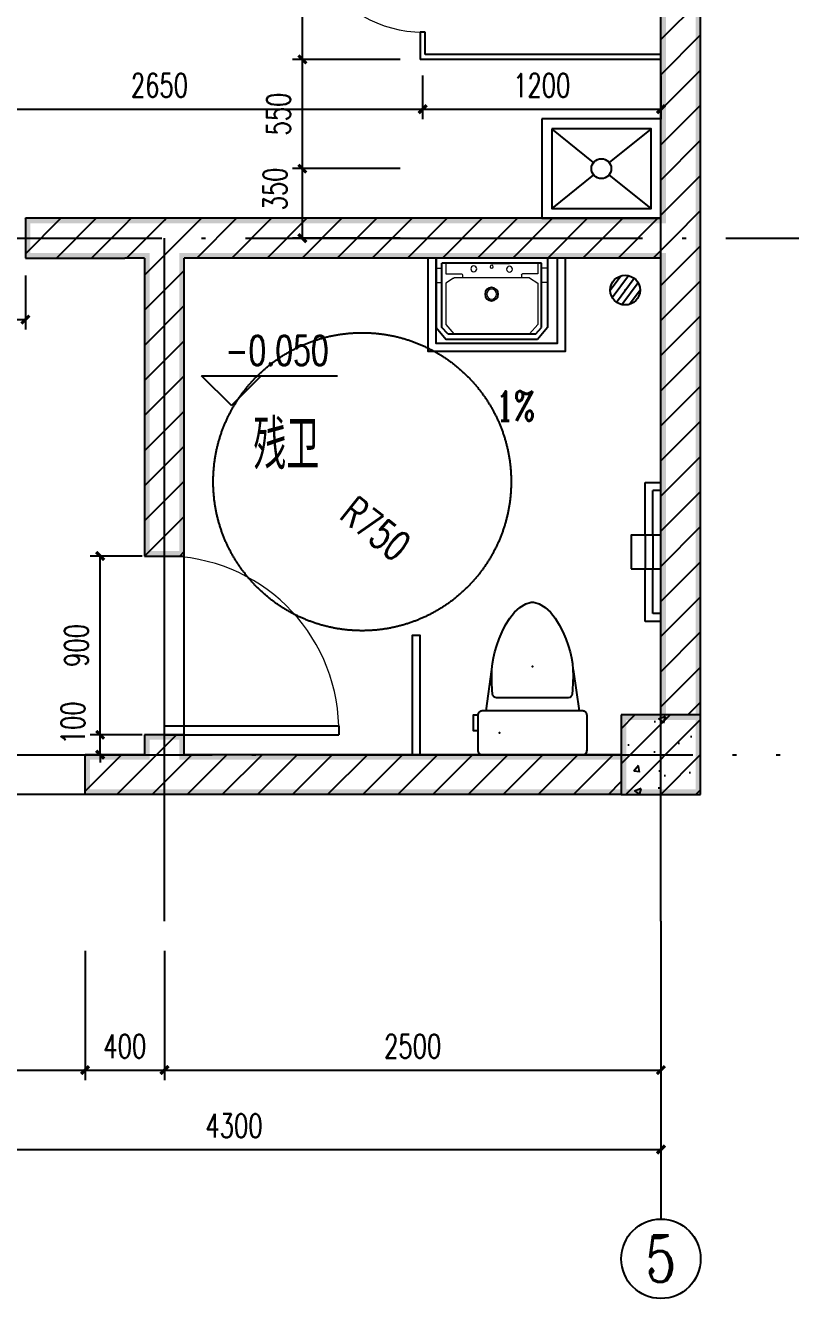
# Model space of a CAD drawing. Extents: x 5904849 to 6011887, y -826029 to -177002.
# Drawn here: x 5917301 to 5921154, y -809981 to -803573 of the extents above; entities that cross this region are included whole.
import ezdxf
from ezdxf.enums import TextEntityAlignment as Align

# ---------------------------------------------------------------- set-up
doc = ezdxf.new("R2010")
doc.units = 0
doc.header["$LTSCALE"] = 1000
doc.header["$MEASUREMENT"] = 0
doc.linetypes.add('DASH', pattern=[0.35, 0.25, -0.1])
doc.linetypes.add('DOTE', pattern=[2.42, 2, -0.2, 0.02, -0.2])
doc.layers.get('0').update_dxf_attribs({"linetype": 'CONTINUOUS'})
doc.layers.get('Defpoints').update_dxf_attribs({"linetype": 'CONTINUOUS'})
for name, color, linetype in [('AXIS', 3, 'CONTINUOUS'), ('AXIS_TEXT', 7, 'CONTINUOUS'), ('COLUMN', 9, 'CONTINUOUS'), ('DIM_ELEV', 3, 'CONTINUOUS'), ('DIM_SYMB', 3, 'CONTINUOUS'), ('DOTE', 252, 'CONTINUOUS'), ('LATRINE', 6, 'CONTINUOUS'), ('LVTRY', 6, 'CONTINUOUS'), ('PUB_DIM', 3, 'CONTINUOUS'), ('PUB_HATCH', 8, 'CONTINUOUS'), ('PUB_TEXT', 7, 'CONTINUOUS'), ('PUB_WALL', 9, 'CONTINUOUS'), ('WALL', 2, 'CONTINUOUS'), ('WINDOW', 4, 'CONTINUOUS'), ('填充', 251, 'CONTINUOUS'), ('排水', 221, 'CONTINUOUS')]:
    doc.layers.add(name, color=color, linetype=linetype)
doc.styles.add('_TCH_AXIS', font='COMPLEX', dxfattribs={"bigfont": 'GBCBIG'})
doc.styles.add('_TCH_DIM', font='SIMPLEX', dxfattribs={"bigfont": 'GBCBIG'})
doc.styles.add('_TCH_DIM_T3', font='SIMPLEX', dxfattribs={"width": 0.705882, "bigfont": 'GBCBIG'})
doc.styles.add('COMPLEX', font='COMPLEX')
doc.styles.add('schuco', font='sceie.shx', dxfattribs={"width": 0.7, "bigfont": 'sceic.shx'})
doc.dimstyles.new('_TCH_ARCH&&50', dxfattribs={"dimtxt": 119, "dimasz": 40, "dimexe": 50, "dimexo": 100, "dimgap": 60.5, "dimtad": 1, "dimdec": 0, "dimzin": 0, "dimdsep": 46, "dimtxsty": '_TCH_DIM_T3', "dimblk": 'ARCHTICK', "dimcen": 0.09, "dimclrt": 7, "dimazin": 2, "dimtfac": 1, "dimtdec": 0, "dimtix": 1, "dimtmove": 2, "dimatfit": 3, "dimfxl": 0, "dimtolj": 1, "dimtzin": 0, "dimarcsym": 0})
pattern_1 = [(45, (0, 89.76), (-88.388383, 88.388383), [])]

# ---------------------------------------------------------------- blocks, each defined once
blk = doc.blocks.new('_ArchTick')
at = {"color": 0, "linetype": 'ByBlock', "const_width": 0.4}
blk.add_lwpolyline([(-0.5, -0.5), (0.5, 0.5)], dxfattribs=at)
blk = doc.blocks.new('*D274')
at = {"layer": 'Defpoints', "color": 0}
for p in [(5918695.5, -802843.6), (5919288.5, -802843.6), (5919288.5, -803743.6)]:
    blk.add_point(p, dxfattribs=at)
at = {"layer": 'PUB_DIM', "color": 0, "lineweight": -2}
for p, q in [((5919188.5, -802843.6), (5918645.5, -802843.6)), ((5918695.5, -803743.6), (5918695.5, -802843.6)), ((5919188.5, -803743.6), (5918645.5, -803743.6))]:
    blk.add_line(p, q, dxfattribs=at)
at = {"layer": 'PUB_DIM', "color": 0, "lineweight": -2, "xscale": 40, "yscale": 40, "zscale": 40}
for p, rotation in [((5918695.5, -802843.6), 90), ((5918695.5, -803743.6), 270)]:
    blk.add_blockref('_ArchTick', p, dxfattribs=dict(at, rotation=rotation))
at = {"layer": 'PUB_DIM', "color": 7, "insert": (5918575.5, -803293.6), "char_height": 119, "attachment_point": 5, "rotation": 90, "style": '_TCH_DIM_T3'}
blk.add_mtext('\\A1;900', dxfattribs=at)
blk = doc.blocks.new('*D275')
at = {"layer": 'Defpoints', "color": 0}
for p in [(5918695.5, -803743.6), (5919288.5, -803743.6), (5919288.5, -804293.6)]:
    blk.add_point(p, dxfattribs=at)
at = {"layer": 'PUB_DIM', "color": 0, "lineweight": -2}
for p, q in [((5919188.5, -803743.6), (5918645.5, -803743.6)), ((5918695.5, -804293.6), (5918695.5, -803743.6)), ((5919188.5, -804293.6), (5918645.5, -804293.6))]:
    blk.add_line(p, q, dxfattribs=at)
at = {"layer": 'PUB_DIM', "color": 0, "lineweight": -2, "xscale": 40, "yscale": 40, "zscale": 40}
for p, rotation in [((5918695.5, -803743.6), 90), ((5918695.5, -804293.6), 270)]:
    blk.add_blockref('_ArchTick', p, dxfattribs=dict(at, rotation=rotation))
at = {"layer": 'PUB_DIM', "color": 7, "insert": (5918575.5, -804018.6), "char_height": 119, "attachment_point": 5, "rotation": 90, "style": '_TCH_DIM_T3'}
blk.add_mtext('\\A1;550', dxfattribs=at)
blk = doc.blocks.new('*D276')
at = {"layer": 'Defpoints', "color": 0}
for p in [(5918695.5, -804293.6), (5919288.5, -804293.6), (5919288.5, -804643.6)]:
    blk.add_point(p, dxfattribs=at)
at = {"layer": 'PUB_DIM', "color": 0, "lineweight": -2}
for p, q in [((5919188.5, -804293.6), (5918645.5, -804293.6)), ((5918695.5, -804643.6), (5918695.5, -804293.6)), ((5919188.5, -804643.6), (5918645.5, -804643.6))]:
    blk.add_line(p, q, dxfattribs=at)
at = {"layer": 'PUB_DIM', "color": 0, "lineweight": -2, "xscale": 40, "yscale": 40, "zscale": 40}
for p, rotation in [((5918695.5, -804293.6), 90), ((5918695.5, -804643.6), 270)]:
    blk.add_blockref('_ArchTick', p, dxfattribs=dict(at, rotation=rotation))
at = {"layer": 'PUB_DIM', "color": 7, "insert": (5918558, -804395.9), "char_height": 119, "attachment_point": 5, "rotation": 90, "style": '_TCH_DIM_T3'}
blk.add_mtext('\\A1;350', dxfattribs=at)
blk = doc.blocks.new('*D277')
at = {"layer": 'Defpoints', "color": 0}
for p in [(5919301, -803725.3), (5920501, -803725.3), (5920501, -803994.1)]:
    blk.add_point(p, dxfattribs=at)
at = {"layer": 'PUB_DIM', "color": 0, "lineweight": -2}
for p, q in [((5919301, -803825.3), (5919301, -804044.1)), ((5920501, -803825.3), (5920501, -804044.1)), ((5919301, -803994.1), (5920501, -803994.1))]:
    blk.add_line(p, q, dxfattribs=at)
at = {"layer": 'PUB_DIM', "color": 0, "lineweight": -2, "xscale": 40, "yscale": 40, "zscale": 40, "rotation": 180}
blk.add_blockref('_ArchTick', (5919301, -803994.1), dxfattribs=at)
at = {"layer": 'PUB_DIM', "color": 0, "lineweight": -2, "xscale": 40, "yscale": 40, "zscale": 40}
blk.add_blockref('_ArchTick', (5920501, -803994.1), dxfattribs=at)
at = {"layer": 'PUB_DIM', "color": 7, "insert": (5919901, -803874.1), "char_height": 119, "attachment_point": 5, "style": '_TCH_DIM_T3'}
blk.add_mtext('\\A1;1200', dxfattribs=at)
blk = doc.blocks.new('*D278')
at = {"layer": 'Defpoints', "color": 0}
for p in [(5916650.6, -803725.3), (5919301, -803725.3), (5919301, -803994.1)]:
    blk.add_point(p, dxfattribs=at)
at = {"layer": 'PUB_DIM', "color": 0, "lineweight": -2}
for p, q in [((5916650.6, -803825.3), (5916650.6, -804044.1)), ((5919301, -803825.3), (5919301, -804044.1)), ((5916650.6, -803994.1), (5919301, -803994.1))]:
    blk.add_line(p, q, dxfattribs=at)
at = {"layer": 'PUB_DIM', "color": 0, "lineweight": -2, "xscale": 40, "yscale": 40, "zscale": 40, "rotation": 180}
blk.add_blockref('_ArchTick', (5916650.6, -803994.1), dxfattribs=at)
at = {"layer": 'PUB_DIM', "color": 0, "lineweight": -2, "xscale": 40, "yscale": 40, "zscale": 40}
blk.add_blockref('_ArchTick', (5919301, -803994.1), dxfattribs=at)
at = {"layer": 'PUB_DIM', "color": 7, "insert": (5917975.8, -803874.1), "char_height": 119, "attachment_point": 5, "style": '_TCH_DIM_T3'}
blk.add_mtext('\\A1;2650', dxfattribs=at)
blk = doc.blocks.new('*D287')
at = {"layer": 'Defpoints', "color": 0}
for p in [(5917677.4, -807143.6), (5917988.5, -807143.6), (5917988.5, -807243.6)]:
    blk.add_point(p, dxfattribs=at)
at = {"layer": 'PUB_DIM', "color": 0, "lineweight": -2}
for p, q in [((5917888.5, -807143.6), (5917627.4, -807143.6)), ((5917677.4, -807143.6), (5917677.4, -807103.6)), ((5917677.4, -807243.6), (5917677.4, -807143.6)), ((5917888.5, -807243.6), (5917627.4, -807243.6)), ((5917677.4, -807243.6), (5917677.4, -807283.6))]:
    blk.add_line(p, q, dxfattribs=at)
at = {"layer": 'PUB_DIM', "color": 0, "lineweight": -2, "xscale": 40, "yscale": 40, "zscale": 40}
for p, rotation in [((5917677.4, -807143.6), 270), ((5917677.4, -807243.6), 90)]:
    blk.add_blockref('_ArchTick', p, dxfattribs=dict(at, rotation=rotation))
at = {"layer": 'PUB_DIM', "color": 7, "insert": (5917539.9, -807083.8), "char_height": 119, "attachment_point": 5, "rotation": 90, "style": '_TCH_DIM_T3'}
blk.add_mtext('\\A1;100', dxfattribs=at)
blk = doc.blocks.new('*D288')
at = {"layer": 'Defpoints', "color": 0}
for p in [(5917677.4, -806243.6), (5917988.5, -806243.6), (5917988.5, -807143.6)]:
    blk.add_point(p, dxfattribs=at)
at = {"layer": 'PUB_DIM', "color": 0, "lineweight": -2}
for p, q in [((5917888.5, -806243.6), (5917627.4, -806243.6)), ((5917677.4, -807143.6), (5917677.4, -806243.6)), ((5917888.5, -807143.6), (5917627.4, -807143.6))]:
    blk.add_line(p, q, dxfattribs=at)
at = {"layer": 'PUB_DIM', "color": 0, "lineweight": -2, "xscale": 40, "yscale": 40, "zscale": 40}
for p, rotation in [((5917677.4, -806243.6), 90), ((5917677.4, -807143.6), 270)]:
    blk.add_blockref('_ArchTick', p, dxfattribs=dict(at, rotation=rotation))
at = {"layer": 'PUB_DIM', "color": 7, "insert": (5917557.4, -806693.6), "char_height": 119, "attachment_point": 5, "rotation": 90, "style": '_TCH_DIM_T3'}
blk.add_mtext('\\A1;900', dxfattribs=at)
blk = doc.blocks.new('*D300')
at = {"layer": 'Defpoints', "color": 0}
for p in [(5916401, -808131.3), (5917601, -808131.3), (5917601, -808831.3)]:
    blk.add_point(p, dxfattribs=at)
at = {"layer": 'PUB_DIM', "color": 0, "lineweight": -2}
for p, q in [((5916401, -808231.3), (5916401, -808881.3)), ((5917601, -808231.3), (5917601, -808881.3)), ((5916401, -808831.3), (5917601, -808831.3))]:
    blk.add_line(p, q, dxfattribs=at)
at = {"layer": 'PUB_DIM', "color": 0, "lineweight": -2, "xscale": 40, "yscale": 40, "zscale": 40, "rotation": 180}
blk.add_blockref('_ArchTick', (5916401, -808831.3), dxfattribs=at)
at = {"layer": 'PUB_DIM', "color": 0, "lineweight": -2, "xscale": 40, "yscale": 40, "zscale": 40}
blk.add_blockref('_ArchTick', (5917601, -808831.3), dxfattribs=at)
at = {"layer": 'PUB_DIM', "color": 7, "insert": (5917001, -808711.3), "char_height": 119, "attachment_point": 5, "style": '_TCH_DIM_T3'}
blk.add_mtext('\\A1;1200', dxfattribs=at)
blk = doc.blocks.new('*D301')
at = {"layer": 'Defpoints', "color": 0}
for p in [(5917601, -808131.3), (5918001, -808131.3), (5918001, -808831.3)]:
    blk.add_point(p, dxfattribs=at)
at = {"layer": 'PUB_DIM', "color": 0, "lineweight": -2}
for p, q in [((5917601, -808231.3), (5917601, -808881.3)), ((5918001, -808231.3), (5918001, -808881.3)), ((5917601, -808831.3), (5918001, -808831.3))]:
    blk.add_line(p, q, dxfattribs=at)
at = {"layer": 'PUB_DIM', "color": 0, "lineweight": -2, "xscale": 40, "yscale": 40, "zscale": 40, "rotation": 180}
blk.add_blockref('_ArchTick', (5917601, -808831.3), dxfattribs=at)
at = {"layer": 'PUB_DIM', "color": 0, "lineweight": -2, "xscale": 40, "yscale": 40, "zscale": 40}
blk.add_blockref('_ArchTick', (5918001, -808831.3), dxfattribs=at)
at = {"layer": 'PUB_DIM', "color": 7, "insert": (5917801, -808711.3), "char_height": 119, "attachment_point": 5, "style": '_TCH_DIM_T3'}
blk.add_mtext('\\A1;400', dxfattribs=at)
blk = doc.blocks.new('*D302')
at = {"layer": 'Defpoints', "color": 0}
for p in [(5918001, -808131.3), (5920501, -808131.3), (5920501, -808831.3)]:
    blk.add_point(p, dxfattribs=at)
at = {"layer": 'PUB_DIM', "color": 0, "lineweight": -2}
for p, q in [((5918001, -808231.3), (5918001, -808881.3)), ((5920501, -808231.3), (5920501, -808881.3)), ((5918001, -808831.3), (5920501, -808831.3))]:
    blk.add_line(p, q, dxfattribs=at)
at = {"layer": 'PUB_DIM', "color": 0, "lineweight": -2, "xscale": 40, "yscale": 40, "zscale": 40, "rotation": 180}
blk.add_blockref('_ArchTick', (5918001, -808831.3), dxfattribs=at)
at = {"layer": 'PUB_DIM', "color": 0, "lineweight": -2, "xscale": 40, "yscale": 40, "zscale": 40}
blk.add_blockref('_ArchTick', (5920501, -808831.3), dxfattribs=at)
at = {"layer": 'PUB_DIM', "color": 7, "insert": (5919251, -808711.3), "char_height": 119, "attachment_point": 5, "style": '_TCH_DIM_T3'}
blk.add_mtext('\\A1;2500', dxfattribs=at)
blk = doc.blocks.new('*D304')
at = {"layer": 'AXIS', "color": 0, "lineweight": -2}
for p, q in [((5916201, -808231.3), (5916201, -809281.3)), ((5920501, -808231.3), (5920501, -809281.3)), ((5916201, -809231.3), (5920501, -809231.3))]:
    blk.add_line(p, q, dxfattribs=at)
at = {"layer": 'Defpoints', "color": 0}
for p in [(5916201, -808131.3), (5920501, -808131.3), (5920501, -809231.3)]:
    blk.add_point(p, dxfattribs=at)
at = {"layer": 'AXIS', "color": 0, "lineweight": -2, "xscale": 40, "yscale": 40, "zscale": 40, "rotation": 180}
blk.add_blockref('_ArchTick', (5916201, -809231.3), dxfattribs=at)
at = {"layer": 'AXIS', "color": 0, "lineweight": -2, "xscale": 40, "yscale": 40, "zscale": 40}
blk.add_blockref('_ArchTick', (5920501, -809231.3), dxfattribs=at)
at = {"layer": 'AXIS', "color": 7, "insert": (5918351, -809111.3), "char_height": 119, "attachment_point": 5, "style": '_TCH_DIM_T3'}
blk.add_mtext('\\A1;4300', dxfattribs=at)
blk = doc.blocks.new('*D308')
at = {"layer": 'Defpoints', "color": 0}
for p in [(5916401, -804731.6), (5917301, -804731.6), (5917301, -805053.5)]:
    blk.add_point(p, dxfattribs=at)
at = {"layer": 'PUB_DIM', "color": 0, "lineweight": -2}
for p, q in [((5916401, -804831.6), (5916401, -805103.5)), ((5917301, -804831.6), (5917301, -805103.5)), ((5916401, -805053.5), (5917301, -805053.5))]:
    blk.add_line(p, q, dxfattribs=at)
at = {"layer": 'PUB_DIM', "color": 0, "lineweight": -2, "xscale": 40, "yscale": 40, "zscale": 40, "rotation": 180}
blk.add_blockref('_ArchTick', (5916401, -805053.5), dxfattribs=at)
at = {"layer": 'PUB_DIM', "color": 0, "lineweight": -2, "xscale": 40, "yscale": 40, "zscale": 40}
blk.add_blockref('_ArchTick', (5917301, -805053.5), dxfattribs=at)
at = {"layer": 'PUB_DIM', "color": 7, "insert": (5916851, -804933.5), "char_height": 119, "attachment_point": 5, "style": '_TCH_DIM_T3'}
blk.add_mtext('\\A1;900', dxfattribs=at)
blk = doc.blocks.new('$DorLib2D$00000001')
for p, q in [((0.45, 0.975), (0.5, 0.975)), ((0.45, 0), (0.45, 0.975)), ((0.5, 0), (0.5, 0.975)), ((0.5, 0), (0.45, 0))]:
    blk.add_line(p, q)
at = {"lineweight": 13}
blk.add_arc((0.475, 0), 0.975, 91.46928, 180, dxfattribs=at)
blk = doc.blocks.new('_AXISO')
blk.add_circle((0, 0), 0.5)
at = {"layer": 'AXIS_TEXT', "style": 'COMPLEX', "width": 1.041667}
blk.add_attdef('A', text='', height=0.56, dxfattribs=at).set_placement((-0.25, -0.28), (0.25, -0.28), align=Align.FIT)
blk = doc.blocks.new('_LV12')
for p, q in [((-250, -50), (-39, -218.8)), ((39, -218.8), (250, -50)), ((-250, -450), (-39, -281.2)), ((39, -281.2), (250, -450))]:
    blk.add_line(p, q)
for points in [[(300, -500), (300, 0), (-300, 0), (-300, -500)], [(250, -450), (250, -50), (-250, -50), (-250, -450)]]:
    blk.add_lwpolyline(points, close=True)
blk.add_circle((0, -250), 50)
blk = doc.blocks.new('$TCHSYS$APDOOR2D')
blk.add_line((0.5, 0), (0, 0.866))
at = {"lineweight": 13}
blk.add_arc((0.5, 0), 1, 120, 180, dxfattribs=at)
blk = doc.blocks.new('$lvtry$00000054')
at = {"lineweight": 13}
for p, q in [((-277.8, -50.8), (-251.3, -50.8)), ((-232.1, -26), (-232.1, -79)), ((231.8, -26), (231.8, -79)), ((278.9, -50.8), (252.4, -50.8)), ((-279.3, -123.2), (-251.3, -123.2)), ((-232.1, -79), (-154.7, -79)), ((-190.9, -100.3), (-232.1, -126.8)), ((-232.1, -126.8), (-232.1, -335.3)), ((-190.9, -100.3), (189.1, -100.3)), ((-149.7, -84), (-149.7, -100.3)), ((147.8, -84), (147.8, -100.3)), ((231.8, -79), (152.8, -79)), ((191.8, -101.1), (231.8, -126.8)), ((231.8, -126.8), (231.8, -335.3)), ((280.4, -123.2), (252.4, -123.2)), ((-232.1, -335.3), (-190.9, -381.3)), ((231.8, -335.3), (190.5, -381.3))]:
    blk.add_line(p, q, dxfattribs=at)
for p, q in [((-251.3, -349.5), (-251.3, -26)), ((-251.3, -26), (250.9, -26)), ((-90.2, -26), (89.8, -26)), ((-0.2, -26), (-90.2, -26)), ((250.9, -349.5), (250.9, -26)), ((-221.9, -381.3), (-251.3, -349.5)), ((221.5, -381.3), (-221.9, -381.3)), ((221.5, -381.3), (250.9, -349.5))]:
    blk.add_line(p, q)
for points in [[(-280.4, 0), (279.6, 0)], [(-280.4, 0), (-280.4, -350)], [(279.6, 0), (279.6, -350)], [(-280.4, -350), (-230.4, -410)], [(279.6, -350), (229.6, -410)], [(-230.4, -410), (229.6, -410)]]:
    blk.add_lwpolyline(points)
for centre, radius in [((-89.3, -56.1), 15), ((0.5, -43.7), 8), ((90.4, -54.3), 15), ((0.5, -181.6), 24.9)]:
    blk.add_circle(centre, radius, dxfattribs=at)
blk.add_circle((0.5, -181.6), 33.1)
for centre, start, end in [((-154.7, -84), 0, 90), ((152.8, -84), 90, 180), ((189.1, -105.3), 57.24435, 90)]:
    blk.add_arc(centre, 5, start, end, dxfattribs=at)
blk = doc.blocks.new('$lvtry$00000206')
blk.add_line((-194.5, -428.1, 0), (-223.9, -220.1, 0))
at = {"elevation": 0}
for points in [[(-242.1, -220.1, -0.414214), (-264.1, -198.1), (-264.1, -22, -0.414214), (-242.1, 0), (264.2, 0, -0.414214), (286.2, -22), (286.2, -198.1, -0.414214), (264.2, -220.1)], [(191.6, -286.2), (-169.6, -286.2, 0.39219), (-189.5, -304.7), (-191.1, -325.7), (-193.2, -363.5), (-193.9, -397.6), (-193, -429), (-190.2, -458.9), (-185.5, -488.3), (-178.5, -518.3), (-168.9, -549.9), (-156.8, -583.9), (-141.8, -619.1), (-123.9, -653.9), (-103.1, -687), (-79.3, -716.7), (-52.4, -741.5), (-22.3, -759.9), (-1, -766.7, 0.15433), (23.1, -766.7), (44.4, -759.9), (74.5, -741.5), (101.4, -716.7), (125.2, -687), (146, -653.9), (163.8, -619.1), (178.8, -583.9), (191, -549.9), (200.5, -518.3), (207.6, -488.3), (212.3, -458.9), (215, -429), (215.9, -397.6), (215.2, -363.5), (213.2, -325.7), (211.6, -304.7, 0.39219)]]:
    blk.add_lwpolyline(points, format="xyb", close=True, dxfattribs=at)
blk.add_lwpolyline([(-264.1, -120.5), (-286.2, -120.5), (-286.2, -199.8), (-264.1, -199.8)], close=True, dxfattribs=at)
blk.add_lwpolyline([(216.5, -428.1), (246, -220.1)], dxfattribs=at)
for p in [(-155.1, -109.4, 0), (11.9, -443.1, 0)]:
    blk.add_point(p)
blk = doc.blocks.new('$lvtry$00000171')
at = {"layer": '排水'}
for p, q in [((-74.2, 10.6), (-10.6, 74.2)), ((-69.8, -27.4), (27.4, 69.8)), ((-53, -53), (53, 53)), ((-27.4, -69.8), (69.8, 27.4)), ((10.6, -74.2), (74.2, -10.6))]:
    blk.add_line(p, q, dxfattribs=at)
blk.add_circle((0, 0), 75, dxfattribs=at)
blk.add_point((0, 0), dxfattribs=at)

msp = doc.modelspace()

# ---------------------------------------------------------------- hatches: boundary and pattern name
at = {"layer": 'COLUMN', "linetype": 'ByBlock'}
for points in [[(5920701, -807043.6), (5920301, -807043.6), (5920326, -807068.6), (5920676, -807068.6)], [(5920301, -807043.6), (5920301, -807443.6), (5920326, -807418.6), (5920326, -807068.6)], [(5920701, -807443.6), (5920701, -807043.6), (5920676, -807068.6), (5920676, -807418.6)], [(5920301, -807443.6), (5920701, -807443.6), (5920676, -807418.6), (5920326, -807418.6)]]:
    msp.add_hatch(color=256, dxfattribs=at).paths.add_polyline_path(points)
at = {"layer": 'PUB_HATCH', "linetype": 'ByBlock'}
h = msp.add_hatch(dxfattribs=at)
h.set_pattern_fill('普通砖', color=256, scale=50, style=0)
h.set_pattern_definition(pattern_1)
h.paths.add_polyline_path([(5920701, -801243.6), (5920501, -801243.6), (5920501, -804543.6), (5920526, -804568.6), (5920567.6, -804643.6), (5920701, -804643.6)])
h = msp.add_hatch(dxfattribs=at)
h.set_pattern_fill('普通砖', color=256, scale=50, style=0)
h.set_pattern_definition(pattern_1)
h.paths.add_polyline_path([(5917801, -804743.6), (5917801, -804543.6), (5917301, -804543.6), (5917301, -804743.6)])
h = msp.add_hatch(dxfattribs=at)
h.set_pattern_fill('普通砖', color=256, scale=50, style=0)
h.set_pattern_definition(pattern_1)
h.paths.add_polyline_path([(5918001, -804676.9), (5918001, -804543.6), (5917801, -804543.6), (5917801, -804743.6), (5917901, -804743.6), (5917926, -804718.6)])
h = msp.add_hatch(dxfattribs=at)
h.set_pattern_fill('普通砖', color=256, scale=50, style=0)
h.set_pattern_definition(pattern_1)
h.paths.add_polyline_path([(5920567.6, -804643.6), (5920526, -804568.6), (5920501, -804543.6), (5918001, -804543.6), (5918001, -804676.9), (5918076, -804718.6), (5918101, -804743.6), (5920501, -804743.6), (5920526, -804718.6)])
h = msp.add_hatch(dxfattribs=at)
h.set_pattern_fill('普通砖', color=256, scale=50, style=0)
h.set_pattern_definition(pattern_1)
h.paths.add_polyline_path([(5920501, -807043.6), (5920701, -807043.6), (5920701, -804643.6), (5920567.6, -804643.6), (5920526, -804718.6), (5920501, -804743.6)])
h = msp.add_hatch(dxfattribs=at)
h.set_pattern_fill('普通砖', color=256, scale=50, style=0)
h.set_pattern_definition(pattern_1)
h.paths.add_polyline_path([(5917926, -804718.6), (5917901, -804743.6), (5917901, -806243.6), (5918101, -806243.6), (5918101, -804743.6), (5918076, -804718.6), (5918001, -804676.9)])
h = msp.add_hatch(dxfattribs=at)
h.set_pattern_fill('钢筋混凝土', color=256, scale=50, style=0)
h.set_pattern_definition([(45, (0, 0), (-88.3883476, 88.3883476), []), (50, (0, 0), (358.630091, -31.376067), [37.5, -412.5]), (355, (0, 0), (-69.375667, 376.096067), [30, -330]), (100.4514, (29.9, -2.6), (289.25469, 344.719771), [31.870095, -350.571056]), (46.1842, (0, 100), (533.620524, -82.759507), [56.25, -618.75]), (96.6356, (44.47, 93.1), (467.331353, 487.058935), [47.805144, -525.8565]), (351.1842, (0, 100), (467.330973, 487.0593), [45, -495]), (21, (50, 75), (298.453526, -201.309445), [37.5, -412.5]), (326, (50, 75), (121.657666, 362.575023), [30, -330]), (71.4514, (74.87, 58.22), (420.111314, 161.265248), [31.870095, -350.571056]), (37.5, (0, 0), (6.0799277, 166.446927), [0, -326, 0, -335, 0, -331.25]), (7.5, (0, 0), (131.5347687, 197.205856), [0, -191, 0, -318.5, 0, -126.25]), (327.5, (-111.5, 0), (266.911218, -11.277436), [0, -125, 0, -390, 0, -517.5]), (317.5, (-161.5, 0), (291.593085, 50.052491), [0, -162.5, 0, -259, 0, -367.5])])
h.paths.add_polyline_path([(5920301, -807443.6), (5920701, -807443.6), (5920701, -807043.6), (5920301, -807043.6)])
h = msp.add_hatch(dxfattribs=at)
h.set_pattern_fill('普通砖', color=256, scale=50, style=0)
h.set_pattern_definition(pattern_1)
h.paths.add_polyline_path([(5918076, -807268.6), (5918101, -807243.6), (5918101, -807143.6), (5917901, -807143.6), (5917901, -807243.6), (5917926, -807268.6), (5918001, -807310.3)])
h = msp.add_hatch(dxfattribs=at)
h.set_pattern_fill('普通砖', color=256, scale=50, style=0)
h.set_pattern_definition(pattern_1)
h.paths.add_polyline_path([(5918001, -807310.3), (5917926, -807268.6), (5917901, -807243.6), (5917601, -807243.6), (5917601, -807443.6), (5918001, -807443.6)])
h = msp.add_hatch(dxfattribs=at)
h.set_pattern_fill('普通砖', color=256, scale=50, style=0)
h.set_pattern_definition(pattern_1)
h.paths.add_polyline_path([(5920301, -807443.6), (5920301, -807243.6), (5918101, -807243.6), (5918076, -807268.6), (5918001, -807310.3), (5918001, -807443.6)])
at = {"layer": 'PUB_WALL', "linetype": 'ByBlock'}
for points in [[(5920526, -801243.6), (5920501, -801243.6), (5920501, -804543.6), (5920526, -804568.6)], [(5920701, -801243.6), (5920676, -801243.6), (5920676, -804643.6), (5920701, -804643.6)], [(5917801, -804543.6), (5917301, -804543.6), (5917326, -804568.6), (5917801, -804568.6)], [(5917301, -804543.6), (5917301, -804743.6), (5917326, -804718.6), (5917326, -804568.6)], [(5918001, -804543.6), (5917801, -804543.6), (5917801, -804568.6), (5918001, -804568.6)], [(5920501, -804543.6), (5918001, -804543.6), (5918001, -804568.6), (5920526, -804568.6)], [(5920676, -807043.6), (5920701, -807043.6), (5920701, -804643.6), (5920676, -804643.6)], [(5917301, -804743.6), (5917801, -804743.6), (5917801, -804718.6), (5917326, -804718.6)], [(5917901, -804743.6), (5917801, -804743.6), (5917801, -804718.6), (5917926, -804718.6)], [(5917901, -804743.6), (5917901, -806243.6), (5917926, -806218.6), (5917926, -804718.6)], [(5918101, -806243.6), (5918101, -804743.6), (5918076, -804718.6), (5918076, -806218.6)], [(5920501, -804743.6), (5918101, -804743.6), (5918076, -804718.6), (5920526, -804718.6)], [(5920501, -807043.6), (5920526, -807043.6), (5920526, -804718.6), (5920501, -804743.6)], [(5917901, -806243.6), (5918101, -806243.6), (5918076, -806218.6), (5917926, -806218.6)], [(5918101, -807143.6), (5917901, -807143.6), (5917926, -807168.6), (5918076, -807168.6)], [(5917901, -807143.6), (5917901, -807243.6), (5917926, -807268.6), (5917926, -807168.6)], [(5918101, -807243.6), (5918101, -807143.6), (5918076, -807168.6), (5918076, -807268.6)], [(5917901, -807243.6), (5917601, -807243.6), (5917601, -807268.6), (5917926, -807268.6)], [(5917601, -807443.6), (5917601, -807243.6), (5917626, -807243.6), (5917626, -807443.6)], [(5920301, -807268.6), (5920301, -807243.6), (5918101, -807243.6), (5918076, -807268.6)], [(5918001, -807443.6), (5917601, -807443.6), (5917601, -807418.6), (5918001, -807418.6)], [(5920301, -807443.6), (5920301, -807418.6), (5918001, -807418.6), (5918001, -807443.6)]]:
    msp.add_hatch(color=256, dxfattribs=at).paths.add_polyline_path(points)

# ---------------------------------------------------------------- linework, layer by layer
at = {"layer": 'AXIS', "color": 0}
msp.add_line((5920501, -808081.3), (5920501, -809581.3), dxfattribs=at)
at = {"layer": 'COLUMN', "linetype": 'ByBlock'}
for p, q in [((5920701, -807043.6), (5920301, -807043.6)), ((5920301, -807043.6), (5920301, -807443.6)), ((5920701, -807443.6), (5920701, -807043.6)), ((5920301, -807443.6), (5920701, -807443.6))]:
    msp.add_line(p, q, dxfattribs=at)
at = {"layer": 'DIM_ELEV', "color": 0}
for p, q in [((5918337.8, -805486), (5918187.8, -805336)), ((5918187.8, -805336), (5918871.6, -805336)), ((5918337.8, -805486), (5918487.8, -805336))]:
    msp.add_line(p, q, dxfattribs=at)
at = {"layer": 'DIM_SYMB'}
msp.add_lwpolyline([(5919838.9, -805344.7, 0, 0, 0), (5919974.8, -805226.4, 80, 0, 0), (5920201.1, -805029.4, 0, 0, 0)], format="xyseb", dxfattribs=at)
at = {"layer": 'DOTE', "linetype": 'DOTE'}
for p, q in [((5920501, -808081.3), (5920501, -800443.6)), ((5911148.2, -804643.6), (5921253.7, -804643.6)), ((5911401, -807243.6), (5921101, -807243.6))]:
    msp.add_line(p, q, dxfattribs=at)
at = {"layer": 'DOTE', "linetype": 'ByBlock'}
msp.add_line((5918001, -808081.3), (5918001, -804643.6), dxfattribs=at)
at = {"layer": 'LATRINE'}
for p, q in [((5919288.5, -803606.1), (5919288.5, -803743.6)), ((5919313.5, -803606.1), (5919288.5, -803606.1)), ((5919313.5, -803718.6), (5919313.5, -803606.1)), ((5920501, -803693.6), (5920501, -803668.6)), ((5920501, -803743.6), (5919288.5, -803743.6)), ((5920501, -803718.6), (5919313.5, -803718.6))]:
    msp.add_line(p, q, dxfattribs=at)
msp.add_lwpolyline([(5919289.1, -807243.6), (5919289.1, -806643.6), (5919249.1, -806643.6), (5919249.1, -807243.6)], dxfattribs=at)
at = {"layer": 'LVTRY'}
for p, q in [((5920421, -805873.2), (5920501, -805873.2)), ((5920421, -806138.2), (5920421, -805873.2)), ((5920501, -805913.2), (5920461, -805913.2)), ((5920461, -806138.2), (5920461, -805913.2)), ((5920421, -806138.2), (5920421, -806308.2)), ((5920461, -806138.2), (5920461, -806308.2)), ((5920421, -806573.2), (5920421, -806308.2)), ((5920461, -806533.2), (5920461, -806308.2)), ((5920501, -806573.2), (5920421, -806573.2)), ((5920501, -806533.2), (5920461, -806533.2))]:
    msp.add_line(p, q, dxfattribs=at)
for points in [[(5920018.9, -804743.6), (5920018.9, -805213.6), (5919328.9, -805213.6), (5919328.9, -804743.6)], [(5919978.9, -804743.6), (5919978.9, -805173.6), (5919368.9, -805173.6), (5919368.9, -804743.6)]]:
    msp.add_lwpolyline(points, dxfattribs=at)
msp.add_lwpolyline([(5920351, -806308.2), (5920501, -806308.2), (5920501, -806138.2), (5920351, -806138.2)], close=True, dxfattribs=at)
at = {"layer": 'PUB_DIM'}
msp.add_lwpolyline([(5918897.3, -805790.4, 0, 0, 0), (5919426.9, -806212, 66, 0, 0), (5919583.4, -806336.5, 0, 0, 0)], format="xyseb", dxfattribs=at)
at = {"layer": 'WALL', "linetype": 'ByBlock'}
for p, q in [((5920501, -804543.6), (5920501, -801243.6)), ((5920701, -804643.6), (5920701, -801243.6)), ((5917801, -804543.6), (5917301, -804543.6)), ((5917301, -804543.6), (5917301, -804743.6)), ((5918001, -804543.6), (5917801, -804543.6)), ((5920501, -804543.6), (5918001, -804543.6)), ((5920701, -807043.6), (5920701, -804643.6)), ((5917301, -804743.6), (5917801, -804743.6)), ((5917901, -804743.6), (5917801, -804743.6)), ((5917901, -804743.6), (5917901, -806243.6)), ((5918101, -806243.6), (5918101, -804743.6)), ((5920501, -804743.6), (5918101, -804743.6)), ((5920501, -807043.6), (5920501, -804743.6)), ((5917901, -806243.6), (5918101, -806243.6)), ((5918101, -807143.6), (5917901, -807143.6)), ((5917901, -807143.6), (5917901, -807243.6)), ((5918101, -807243.6), (5918101, -807143.6)), ((5917901, -807243.6), (5917601, -807243.6)), ((5917601, -807443.6), (5917601, -807243.6)), ((5920301, -807243.6), (5918101, -807243.6)), ((5918001, -807443.6), (5917601, -807443.6)), ((5920301, -807443.6), (5918001, -807443.6))]:
    msp.add_line(p, q, dxfattribs=at)
at = {"layer": 'WINDOW'}
for p, q in [((5918101, -807143.6), (5918101, -806243.6)), ((5916401, -807243.6), (5917601, -807243.6)), ((5917601, -807443.6), (5916401, -807443.6))]:
    msp.add_line(p, q, dxfattribs=at)
at = {"layer": '填充', "linetype": 'DASH', "ltscale": 500}
msp.add_circle((5918996.6, -805869.4), 750, dxfattribs=at)

# ---------------------------------------------------------------- block references
at = {"layer": 'AXIS', "color": 0}
ref = msp.add_blockref('_AXISO', (5920501, -809781.3), dxfattribs=dict(at, xscale=400, yscale=400, zscale=400))
ref.add_attrib('A', '5', dxfattribs={"layer": 'AXIS_TEXT', "color": 0, "height": 233, "style": '_TCH_AXIS'}).set_placement((5920423.3, -809897.8), (5920578.6, -809897.8), align=Align.FIT)
at = {"layer": 'LATRINE', "xscale": -600, "yscale": -600, "zscale": 25, "rotation": 270}
msp.add_blockref('$TCHSYS$APDOOR2D', (5919301, -803306.1), dxfattribs=at)
at = {"layer": 'LVTRY', "rotation": 180}
msp.add_blockref('_LV12', (5920201, -804543.6), dxfattribs=at)
at = {"layer": 'LVTRY', "extrusion": (0, 0, -1), "zscale": -1}
msp.add_blockref('$lvtry$00000054', (-5919648.9, -804743.6, 0), dxfattribs=at)
at = {"layer": 'LVTRY', "xscale": -1, "yscale": -1, "rotation": 188.6545034556717}
msp.add_blockref('$lvtry$00000171', (5920321, -804904.8), dxfattribs=at)
at = {"layer": 'LVTRY', "xscale": -1, "rotation": 180.0001371373919}
msp.add_blockref('$lvtry$00000206', (5919842.8, -807243.6), dxfattribs=at)
at = {"layer": 'WINDOW', "linetype": 'ByBlock', "xscale": -900, "yscale": -900, "zscale": -900, "rotation": 89.99999972252357}
msp.add_blockref('$DorLib2D$00000001', (5918001, -806693.6), dxfattribs=at)

# ---------------------------------------------------------------- texts
at = {"style": 'schuco', "width": 0.7}
msp.add_text('残卫', height=250, dxfattribs=at).set_placement((5918448, -805808.8, 0))
at = {"layer": 'PUB_DIM', "color": 7, "style": '_TCH_DIM', "width": 0.705882}
msp.add_text('R750', height=148.75, rotation=321.48193, dxfattribs=at).set_placement((5918875.3, -806051))
at = {"layer": 'PUB_TEXT', "color": 0, "style": '_TCH_DIM', "width": 0.705882}
msp.add_text('-0.050', height=148.75, dxfattribs=at).set_placement((5918306.6, -805283.5))
at = {"layer": 'PUB_TEXT', "style": '_TCH_AXIS', "width": 0.705882}
msp.add_text('1%', height=148.75, dxfattribs=at).set_placement((5919669.8, -805562.5))

# ---------------------------------------------------------------- dimensions: what is measured, and where the dimension line sits
at = {"layer": 'AXIS', "color": 0}
dim = msp.add_aligned_dim(p1=(5916201, -808131.3), p2=(5920501, -808131.3), distance=-1100, dimstyle='_TCH_ARCH&&50', dxfattribs=at)
dim.commit()
dim.dimension.update_dxf_attribs({"geometry": '*D304', "text_midpoint": (5918351, -809111.3)})
at = {"layer": 'PUB_DIM', "color": 0}
for p1, p2, distance, picture, middle in [((5919288.5, -803743.6), (5919288.5, -802843.6), 592.9, '*D274', (5918575.5, -803293.6)), ((5916650.6, -803725.3), (5919301, -803725.3), -268.8, '*D278', (5917975.8, -803874.1)), ((5919288.5, -804293.6), (5919288.5, -803743.6), 592.9, '*D275', (5918575.5, -804018.6)), ((5919301, -803725.3), (5920501, -803725.3), -268.8, '*D277', (5919901, -803874.1)), ((5916401, -804731.6), (5917301, -804731.6), -321.8, '*D308', (5916851, -804933.5)), ((5917988.5, -807143.6), (5917988.5, -806243.6), 311.1, '*D288', (5917557.4, -806693.6)), ((5916401, -808131.3), (5917601, -808131.3), -700, '*D300', (5917001, -808711.3)), ((5917601, -808131.3), (5918001, -808131.3), -700, '*D301', (5917801, -808711.3)), ((5918001, -808131.3), (5920501, -808131.3), -700, '*D302', (5919251, -808711.3))]:
    dim = msp.add_aligned_dim(p1=p1, p2=p2, distance=distance, dimstyle='_TCH_ARCH&&50', dxfattribs=at)
    dim.commit()
    dim.dimension.update_dxf_attribs({"geometry": picture, "text_midpoint": middle})
for base, p1, p2, picture, middle in [((5918695.5, -804293.6), (5919288.5, -804643.6), (5919288.5, -804293.6), '*D276', (5918558, -804395.9)), ((5917677.4, -807143.6), (5917988.5, -807243.6), (5917988.5, -807143.6), '*D287', (5917539.9, -807083.8))]:
    dim = msp.add_linear_dim(base=base, p1=p1, p2=p2, angle=90, dimstyle='_TCH_ARCH&&50', dxfattribs=at)
    dim.commit()
    dim.dimension.update_dxf_attribs({"geometry": picture, "text_midpoint": middle, "dimtype": 129})

doc.saveas('drawing.dxf')
